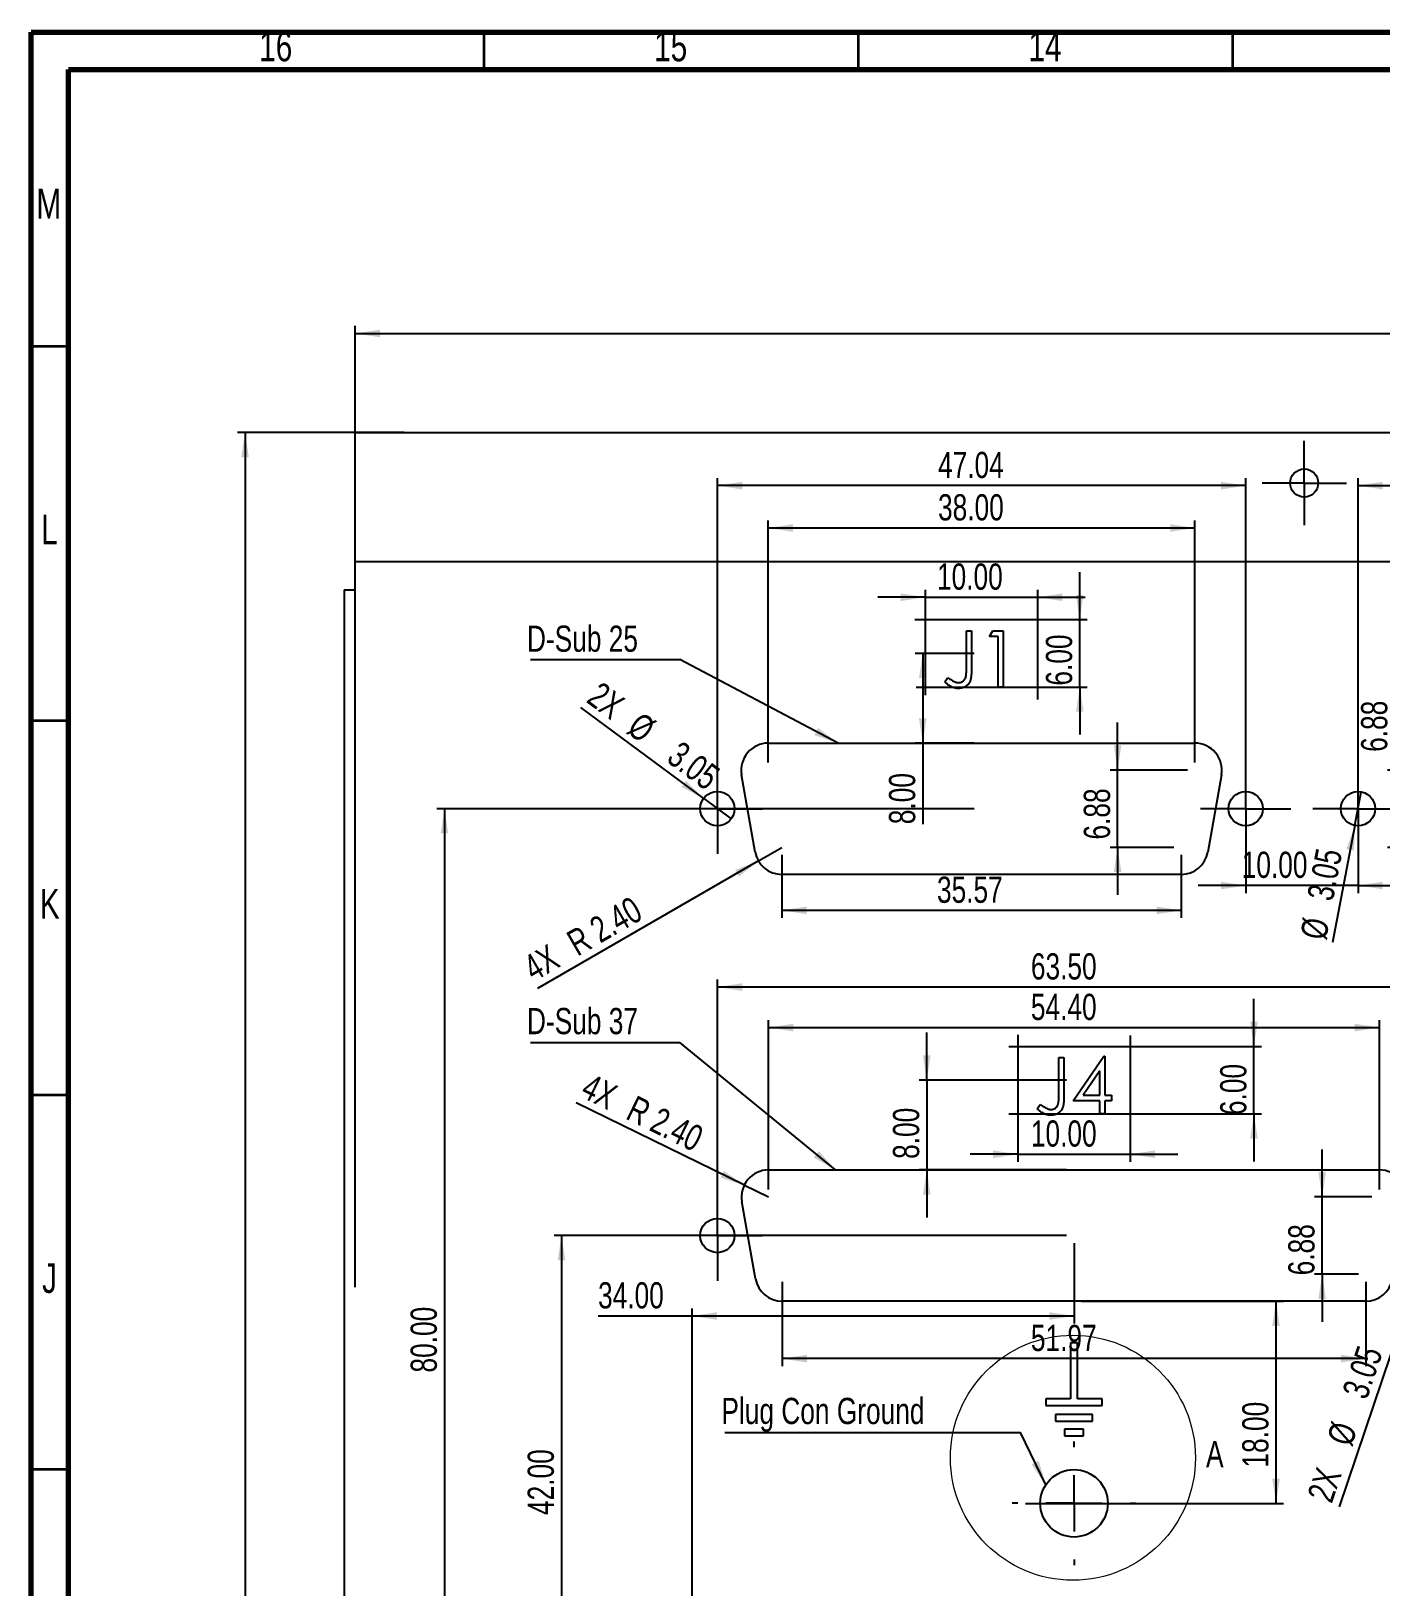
# Model space of a CAD drawing. Header units: millimetres. Extents: x 0 to 836, y 0 to 589.
# Drawn here: x 15 to 195.3, y 381.3 to 589.1 of the extents above; entities that cross this region are included whole.
import ezdxf

# ---------------------------------------------------------------- set-up
doc = ezdxf.new("R2010")
doc.units = ezdxf.units.MM
doc.layers.add('FORMAT', color=7, linetype='Continuous')
doc.styles.add('SLDTEXTSTYLE0', font='TXT', dxfattribs={"width": 0.75})
doc.dimstyles.new('SLDDIMSTYLE0', dxfattribs={"dimtxt": 3.5, "dimasz": 3.302, "dimexe": 0, "dimexo": 0.0625, "dimgap": 0.875, "dimtad": 1, "dimlfac": 0.666667, "dimrnd": 1e-09, "dimzin": 4, "dimdsep": 46, "dimtxsty": 'SLDTEXTSTYLE0', "dimsah": 1, "dimcen": 0.09, "dimadec": 0, "dimazin": 1, "dimtfac": 1, "dimtofl": 0, "dimtmove": 0, "dimatfit": 3, "dimfxl": 1, "dimfrac": 2, "dimtolj": 1, "dimtzin": 12, "dimarcsym": 0})
doc.dimstyles.new('SLDDIMSTYLE1', dxfattribs={"dimtxt": 3.5, "dimasz": 3.302, "dimexe": 0, "dimexo": 0.0625, "dimgap": 0.875, "dimtad": 1, "dimlfac": 0.666667, "dimrnd": 1e-09, "dimzin": 4, "dimdsep": 46, "dimtxsty": 'SLDTEXTSTYLE0', "dimsah": 1, "dimcen": 0.09, "dimadec": 0, "dimazin": 1, "dimtfac": 1, "dimtmove": 0, "dimatfit": 0, "dimfxl": 1, "dimfrac": 2, "dimtolj": 1, "dimtzin": 12, "dimarcsym": 0})
doc.dimstyles.new('SLDDIMSTYLE3', dxfattribs={"dimtxt": 3.5, "dimasz": 3.302, "dimexe": 0, "dimexo": 0.0625, "dimgap": 0.875, "dimtad": 1, "dimlfac": 0.666667, "dimrnd": 1e-09, "dimzin": 4, "dimdsep": 46, "dimtxsty": 'SLDTEXTSTYLE0', "dimsah": 1, "dimcen": 0, "dimadec": 0, "dimazin": 1, "dimtfac": 1, "dimtofl": 0, "dimtmove": 0, "dimatfit": 3, "dimfxl": 1, "dimfrac": 2, "dimtolj": 1, "dimtzin": 12, "dimarcsym": 0})
doc.dimstyles.new('SLDDIMSTYLE4', dxfattribs={"dimtxt": 3.5, "dimasz": 3.302, "dimexe": 0, "dimexo": 0.0625, "dimgap": 0.875, "dimtad": 1, "dimlfac": 0.666667, "dimrnd": 1e-09, "dimzin": 12, "dimdsep": 46, "dimtxsty": 'SLDTEXTSTYLE0', "dimsah": 1, "dimcen": 0.09, "dimadec": 0, "dimazin": 3, "dimtfac": 1, "dimtofl": 0, "dimtmove": 0, "dimatfit": 3, "dimfxl": 1, "dimfrac": 2, "dimtolj": 1, "dimtzin": 12, "dimarcsym": 0})
doc.dimstyles.new('SLDDIMSTYLE5', dxfattribs={"dimtxt": 3.5, "dimasz": 3.302, "dimexe": 0, "dimexo": 0.0625, "dimgap": 0.875, "dimtad": 1, "dimlfac": 0.666667, "dimrnd": 1e-09, "dimzin": 12, "dimdsep": 46, "dimtxsty": 'SLDTEXTSTYLE0', "dimsah": 1, "dimcen": 0.09, "dimadec": 0, "dimazin": 3, "dimtfac": 1, "dimtmove": 0, "dimatfit": 0, "dimfxl": 1, "dimfrac": 2, "dimtolj": 1, "dimtzin": 12, "dimarcsym": 0})
doc.dimstyles.new('SLDDIMSTYLE6', dxfattribs={"dimtxt": 3.5, "dimasz": 3.302, "dimexe": 0, "dimexo": 0.0625, "dimgap": 0.875, "dimtad": 1, "dimlfac": 0.666667, "dimrnd": 1e-09, "dimzin": 12, "dimdsep": 46, "dimtxsty": 'SLDTEXTSTYLE0', "dimblk1": 'NONE', "dimsah": 1, "dimcen": 0, "dimadec": 0, "dimazin": 3, "dimtfac": 1, "dimtmove": 0, "dimatfit": 3, "dimldrblk": 'NONE', "dimfxl": 1, "dimfrac": 2, "dimtolj": 1, "dimtzin": 12, "dimarcsym": 0})
doc.dimstyles.new('SLDDIMSTYLE7', dxfattribs={"dimtxt": 0.18, "dimasz": 3.302, "dimexe": 0, "dimexo": 0.0625, "dimgap": 0, "dimtad": 0, "dimtih": 1, "dimtoh": 1, "dimdec": 0, "dimrnd": 1e-09, "dimzin": 0, "dimdsep": 46, "dimtxsty": 'Standard', "dimsah": 1, "dimcen": 0.09, "dimadec": 0, "dimazin": 0, "dimtfac": 3.302, "dimtdec": 0, "dimtofl": 0, "dimtmove": 0, "dimatfit": 3, "dimfxl": 1, "dimfrac": 2, "dimtolj": 1, "dimtzin": 0, "dimarcsym": 0})

# ---------------------------------------------------------------- blocks, each defined once
blk = doc.blocks.new('_D')
at = {"layer": 'FORMAT'}
for p, q in [((64.82, 535.51), (42.57, 535.51)), ((43.57, 535.51), (43.57, 208.51)), ((63.97, 208.51), (42.57, 208.51))]:
    blk.add_line(p, q, dxfattribs=at)
for points in [[(43.57, 535.51), (43.06, 532.21), (44.08, 532.21)], [(43.57, 208.51), (44.08, 211.82), (43.06, 211.82)]]:
    blk.add_solid(points, dxfattribs=at)
at = {"layer": 'FORMAT', "insert": (39.06, 364.9), "char_height": 3.5, "attachment_point": 1, "rotation": 90, "style": 'SLDTEXTSTYLE0'}
blk.add_mtext('218.00', dxfattribs=at)
blk = doc.blocks.new('_D_1')
at = {"layer": 'FORMAT'}
for p, q in [((58.29, 421.36), (58.29, 549.74)), ((58.29, 548.74), (694.29, 548.74)), ((694.29, 421.36), (694.29, 549.74))]:
    blk.add_line(p, q, dxfattribs=at)
for points in [[(58.29, 548.74), (61.59, 548.23), (61.59, 549.24)], [(694.29, 548.74), (690.99, 549.24), (690.99, 548.23)]]:
    blk.add_solid(points, dxfattribs=at)
at = {"layer": 'FORMAT', "insert": (369.18, 553.25), "char_height": 3.5, "attachment_point": 1, "style": 'SLDTEXTSTYLE0'}
blk.add_mtext('424.00', dxfattribs=at)
blk = doc.blocks.new('_D_29')
at = {"layer": 'FORMAT'}
for p, q in [((113.49, 434.42), (113.49, 457.04)), ((113.49, 456.04), (195.09, 456.04)), ((195.09, 434.42), (195.09, 457.04))]:
    blk.add_line(p, q, dxfattribs=at)
for points in [[(113.49, 456.04), (116.79, 455.53), (116.79, 456.55)], [(195.09, 456.04), (191.79, 456.55), (191.79, 455.53)]]:
    blk.add_solid(points, dxfattribs=at)
at = {"layer": 'FORMAT', "insert": (148.53, 460.55), "char_height": 3.5, "attachment_point": 1, "style": 'SLDTEXTSTYLE0'}
blk.add_mtext('54.40', dxfattribs=at)
blk = doc.blocks.new('_D_30')
at = {"layer": 'FORMAT'}
for p, q in [((115.31, 422.1), (115.31, 410.83)), ((193.27, 422.1), (193.27, 410.83)), ((193.27, 411.83), (115.31, 411.83))]:
    blk.add_line(p, q, dxfattribs=at)
for points in [[(115.31, 411.83), (118.61, 411.32), (118.61, 412.34)], [(193.27, 411.83), (189.97, 412.34), (189.97, 411.32)]]:
    blk.add_solid(points, dxfattribs=at)
at = {"layer": 'FORMAT', "insert": (148.53, 416.34), "char_height": 3.5, "attachment_point": 1, "style": 'SLDTEXTSTYLE0'}
blk.add_mtext('51.97', dxfattribs=at)
blk = doc.blocks.new('_D_31')
at = {"layer": 'FORMAT'}
for p, q in [((187.43, 433.42), (187.43, 439.77)), ((194.09, 433.42), (186.43, 433.42)), ((187.43, 423.1), (187.43, 433.42)), ((192.27, 423.1), (186.43, 423.1)), ((187.43, 423.1), (187.43, 416.75))]:
    blk.add_line(p, q, dxfattribs=at)
for points in [[(187.43, 433.42), (187.93, 436.73), (186.92, 436.73)], [(187.43, 423.1), (186.92, 419.8), (187.93, 419.8)]]:
    blk.add_solid(points, dxfattribs=at)
at = {"layer": 'FORMAT', "insert": (182.91, 422.95), "char_height": 3.5, "attachment_point": 1, "rotation": 90, "style": 'SLDTEXTSTYLE0'}
blk.add_mtext('6.88', dxfattribs=at)
blk = doc.blocks.new('_D_32')
at = {"layer": 'FORMAT'}
for q in [(202.65, 430.43), (189.7, 392.04)]:
    blk.add_line((201.18, 426.1), q, dxfattribs=at)
blk.add_solid([(201.18, 426.1), (199.65, 423.13), (200.61, 422.8)], dxfattribs=at)
at = {"layer": 'FORMAT', "char_height": 3.5, "attachment_point": 1, "rotation": 71.3673, "style": 'SLDTEXTSTYLE0'}
for s, insert in [('3.05', (190.06, 407.33)), ('%%c', (188, 401.07)), ('2X', (185.39, 393.49))]:
    blk.add_mtext(s, dxfattribs=dict(at, insert=insert))
blk = doc.blocks.new('_None')
blk = doc.blocks.new('_D_33')
at = {"layer": 'FORMAT'}
for p, q in [((106.67, 433.29), (106.67, 462.45)), ((201.92, 461.45), (106.67, 461.45)), ((201.92, 433.29), (201.92, 462.45))]:
    blk.add_line(p, q, dxfattribs=at)
for points in [[(106.67, 461.45), (109.97, 460.94), (109.97, 461.96)], [(201.92, 461.45), (198.61, 461.96), (198.61, 460.94)]]:
    blk.add_solid(points, dxfattribs=at)
at = {"layer": 'FORMAT', "insert": (148.53, 465.96), "char_height": 3.5, "attachment_point": 1, "style": 'SLDTEXTSTYLE0'}
blk.add_mtext('63.50', dxfattribs=at)
blk = doc.blocks.new('_D_35')
at = {"layer": 'FORMAT'}
for p, q in [((113.45, 491.42), (113.45, 523.76)), ((170.45, 491.42), (170.45, 523.76)), ((113.45, 522.76), (170.45, 522.76))]:
    blk.add_line(p, q, dxfattribs=at)
for points in [[(113.45, 522.76), (116.75, 522.25), (116.75, 523.26)], [(170.45, 522.76), (167.14, 523.26), (167.14, 522.25)]]:
    blk.add_solid(points, dxfattribs=at)
at = {"layer": 'FORMAT', "insert": (136.13, 527.27), "char_height": 3.5, "attachment_point": 1, "style": 'SLDTEXTSTYLE0'}
blk.add_mtext('38.00', dxfattribs=at)
blk = doc.blocks.new('_D_36')
at = {"layer": 'FORMAT'}
for p, q in [((115.27, 479.1), (115.27, 470.69)), ((168.62, 479.1), (168.62, 470.69)), ((168.62, 471.69), (115.27, 471.69))]:
    blk.add_line(p, q, dxfattribs=at)
for points in [[(115.27, 471.69), (118.57, 471.18), (118.57, 472.2)], [(168.62, 471.69), (165.32, 472.2), (165.32, 471.18)]]:
    blk.add_solid(points, dxfattribs=at)
at = {"layer": 'FORMAT', "insert": (135.99, 476.2), "char_height": 3.5, "attachment_point": 1, "style": 'SLDTEXTSTYLE0'}
blk.add_mtext('35.57', dxfattribs=at)
blk = doc.blocks.new('_D_37')
at = {"layer": 'FORMAT'}
for p, q in [((160.11, 490.42), (160.11, 496.77)), ((169.45, 490.42), (159.11, 490.42)), ((160.11, 480.1), (160.11, 490.42)), ((167.62, 480.1), (159.11, 480.1)), ((160.11, 480.1), (160.11, 473.75))]:
    blk.add_line(p, q, dxfattribs=at)
for points in [[(160.11, 490.42), (160.62, 493.73), (159.61, 493.73)], [(160.11, 480.1), (159.61, 476.8), (160.62, 476.8)]]:
    blk.add_solid(points, dxfattribs=at)
at = {"layer": 'FORMAT', "insert": (155.6, 481.15), "char_height": 3.5, "attachment_point": 1, "rotation": 90, "style": 'SLDTEXTSTYLE0'}
blk.add_mtext('6.88', dxfattribs=at)
blk = doc.blocks.new('_D_38')
at = {"layer": 'FORMAT'}
for p, q in [((106.67, 490.29), (106.67, 529.42)), ((177.23, 528.42), (106.67, 528.42)), ((177.23, 490.29), (177.23, 529.42))]:
    blk.add_line(p, q, dxfattribs=at)
for points in [[(106.67, 528.42), (109.97, 527.91), (109.97, 528.93)], [(177.23, 528.42), (173.92, 528.93), (173.92, 527.91)]]:
    blk.add_solid(points, dxfattribs=at)
at = {"layer": 'FORMAT', "insert": (136.13, 532.93), "char_height": 3.5, "attachment_point": 1, "style": 'SLDTEXTSTYLE0'}
blk.add_mtext('47.04', dxfattribs=at)
blk = doc.blocks.new('_D_39')
at = {"layer": 'FORMAT'}
for p, q in [((154.29, 427.26), (154.29, 416.51)), ((103.29, 366.26), (103.29, 418.51)), ((103.29, 417.51), (90.72, 417.51)), ((154.29, 417.51), (103.29, 417.51))]:
    blk.add_line(p, q, dxfattribs=at)
for points in [[(103.29, 417.51), (106.59, 417.01), (106.59, 418.02)], [(154.29, 417.51), (150.99, 418.02), (150.99, 417.01)]]:
    blk.add_solid(points, dxfattribs=at)
at = {"layer": 'FORMAT', "insert": (90.72, 422.03), "char_height": 3.5, "attachment_point": 1, "style": 'SLDTEXTSTYLE0'}
blk.add_mtext('34.00', dxfattribs=at)
blk = doc.blocks.new('_D_40')
at = {"layer": 'FORMAT'}
for p, q in [((153.29, 428.26), (84.84, 428.26)), ((85.84, 428.26), (85.84, 365.26)), ((102.29, 365.26), (84.84, 365.26))]:
    blk.add_line(p, q, dxfattribs=at)
for points in [[(85.84, 428.26), (85.33, 424.96), (86.34, 424.96)], [(85.84, 365.26), (86.34, 368.57), (85.33, 368.57)]]:
    blk.add_solid(points, dxfattribs=at)
at = {"layer": 'FORMAT', "insert": (81.32, 390.94), "char_height": 3.5, "attachment_point": 1, "rotation": 90, "style": 'SLDTEXTSTYLE0'}
blk.add_mtext('42.00', dxfattribs=at)
blk = doc.blocks.new('_D_41')
at = {"layer": 'FORMAT'}
for p, q in [((140.95, 485.26), (69.21, 485.26)), ((70.21, 485.26), (70.21, 365.26)), ((102.29, 365.26), (69.21, 365.26))]:
    blk.add_line(p, q, dxfattribs=at)
for points in [[(70.21, 485.26), (69.7, 481.96), (70.71, 481.96)], [(70.21, 365.26), (70.71, 368.57), (69.7, 368.57)]]:
    blk.add_solid(points, dxfattribs=at)
at = {"layer": 'FORMAT', "insert": (65.69, 409.97), "char_height": 3.5, "attachment_point": 1, "rotation": 90, "style": 'SLDTEXTSTYLE0'}
blk.add_mtext('80.00', dxfattribs=at)
blk = doc.blocks.new('_D_44')
at = {"layer": 'FORMAT'}
for p, q in [((197.15, 490.42), (197.15, 501.91)), ((198.07, 490.42), (196.15, 490.42)), ((197.15, 480.1), (197.15, 490.42)), ((199.89, 480.1), (196.15, 480.1))]:
    blk.add_line(p, q, dxfattribs=at)
for points in [[(197.15, 490.42), (196.64, 487.12), (197.65, 487.12)], [(197.15, 480.1), (197.65, 483.41), (196.64, 483.41)]]:
    blk.add_solid(points, dxfattribs=at)
at = {"layer": 'FORMAT', "insert": (192.63, 492.86), "char_height": 3.5, "attachment_point": 1, "rotation": 90, "style": 'SLDTEXTSTYLE0'}
blk.add_mtext('6.88', dxfattribs=at)
blk = doc.blocks.new('_D_45')
at = {"layer": 'FORMAT'}
for q in [(192.65, 487.51), (188.83, 467.42)]:
    blk.add_line((191.8, 483.02), q, dxfattribs=at)
blk.add_solid([(191.8, 483.02), (190.68, 479.87), (191.68, 479.68)], dxfattribs=at)
at = {"layer": 'FORMAT', "char_height": 3.5, "attachment_point": 1, "rotation": 79.2309, "style": 'SLDTEXTSTYLE0'}
for s, insert in [('3.05', (185.41, 473.45)), ('%%c', (184.48, 468.25))]:
    blk.add_mtext(s, dxfattribs=dict(at, insert=insert))
blk = doc.blocks.new('_D_46')
at = {"layer": 'FORMAT'}
for p, q in [((192.23, 490.29), (192.23, 529.42)), ((192.23, 528.42), (242.21, 528.42)), ((242.21, 490.29), (242.21, 529.42))]:
    blk.add_line(p, q, dxfattribs=at)
for points in [[(192.23, 528.42), (195.53, 527.91), (195.53, 528.93)], [(242.21, 528.42), (238.9, 528.93), (238.9, 527.91)]]:
    blk.add_solid(points, dxfattribs=at)
at = {"layer": 'FORMAT', "insert": (211.4, 532.93), "char_height": 3.5, "attachment_point": 1, "style": 'SLDTEXTSTYLE0'}
blk.add_mtext('33.32', dxfattribs=at)
blk = doc.blocks.new('_D_47')
at = {"layer": 'FORMAT'}
for p, q in [((177.23, 480.24), (177.23, 474.01)), ((192.23, 480.24), (192.23, 474.01)), ((177.23, 475.01), (170.88, 475.01)), ((192.23, 475.01), (177.23, 475.01)), ((192.23, 475.01), (198.58, 475.01))]:
    blk.add_line(p, q, dxfattribs=at)
for points in [[(177.23, 475.01), (173.92, 475.52), (173.92, 474.51)], [(192.23, 475.01), (195.53, 474.51), (195.53, 475.52)]]:
    blk.add_solid(points, dxfattribs=at)
at = {"layer": 'FORMAT', "insert": (176.69, 479.53), "char_height": 3.5, "attachment_point": 1, "style": 'SLDTEXTSTYLE0'}
blk.add_mtext('10.00', dxfattribs=at)
blk = doc.blocks.new('_D_48')
at = {"layer": 'FORMAT'}
for p, q in [((140.95, 506.02), (133.09, 506.02)), ((134.09, 506.02), (134.09, 494.02)), ((140.95, 494.02), (133.09, 494.02)), ((134.09, 494.02), (134.09, 483.2))]:
    blk.add_line(p, q, dxfattribs=at)
for points in [[(134.09, 506.02), (133.58, 502.72), (134.6, 502.72)], [(134.09, 494.02), (134.6, 497.33), (133.58, 497.33)]]:
    blk.add_solid(points, dxfattribs=at)
at = {"layer": 'FORMAT', "insert": (129.58, 483.2), "char_height": 3.5, "attachment_point": 1, "rotation": 90, "style": 'SLDTEXTSTYLE0'}
blk.add_mtext('8.00', dxfattribs=at)
blk = doc.blocks.new('_D_49')
at = {"layer": 'FORMAT'}
for p, q in [((155.05, 510.52), (155.05, 516.87)), ((133.02, 510.52), (156.05, 510.52)), ((155.05, 501.52), (155.05, 510.52)), ((133.23, 501.52), (156.05, 501.52)), ((155.05, 501.52), (155.05, 495.17))]:
    blk.add_line(p, q, dxfattribs=at)
for points in [[(155.05, 510.52), (155.56, 513.83), (154.55, 513.83)], [(155.05, 501.52), (154.55, 498.22), (155.56, 498.22)]]:
    blk.add_solid(points, dxfattribs=at)
at = {"layer": 'FORMAT', "insert": (150.54, 501.71), "char_height": 3.5, "attachment_point": 1, "rotation": 90, "style": 'SLDTEXTSTYLE0'}
blk.add_mtext('6.00', dxfattribs=at)
blk = doc.blocks.new('_D_50')
at = {"layer": 'FORMAT'}
for p, q in [((134.45, 513.51), (128.1, 513.51)), ((134.45, 500.43), (134.45, 514.51)), ((134.45, 513.51), (149.45, 513.51)), ((149.45, 499.86), (149.45, 514.51)), ((149.45, 513.51), (155.8, 513.51))]:
    blk.add_line(p, q, dxfattribs=at)
for points in [[(134.45, 513.51), (131.14, 514.02), (131.14, 513)], [(149.45, 513.51), (152.75, 513), (152.75, 514.02)]]:
    blk.add_solid(points, dxfattribs=at)
at = {"layer": 'FORMAT', "insert": (135.99, 518.02), "char_height": 3.5, "attachment_point": 1, "style": 'SLDTEXTSTYLE0'}
blk.add_mtext('10.00', dxfattribs=at)
blk = doc.blocks.new('_D_54')
at = {"layer": 'FORMAT'}
for p, q in [((178.32, 453.52), (178.32, 459.87)), ((145.58, 453.52), (179.32, 453.52)), ((178.32, 444.52), (178.32, 453.52)), ((145.58, 444.52), (179.32, 444.52)), ((178.32, 444.52), (178.32, 438.17))]:
    blk.add_line(p, q, dxfattribs=at)
for points in [[(178.32, 453.52), (178.83, 456.83), (177.82, 456.83)], [(178.32, 444.52), (177.82, 441.22), (178.83, 441.22)]]:
    blk.add_solid(points, dxfattribs=at)
at = {"layer": 'FORMAT', "insert": (173.81, 444.35), "char_height": 3.5, "attachment_point": 1, "rotation": 90, "style": 'SLDTEXTSTYLE0'}
blk.add_mtext('6.00', dxfattribs=at)
blk = doc.blocks.new('_D_55')
at = {"layer": 'FORMAT'}
for p, q in [((146.79, 455.09), (146.79, 438.12)), ((161.79, 454.98), (161.79, 438.12)), ((146.79, 439.12), (140.44, 439.12)), ((146.79, 439.12), (161.79, 439.12)), ((161.79, 439.12), (168.14, 439.12))]:
    blk.add_line(p, q, dxfattribs=at)
for points in [[(146.79, 439.12), (143.49, 439.63), (143.49, 438.62)], [(161.79, 439.12), (165.09, 438.62), (165.09, 439.63)]]:
    blk.add_solid(points, dxfattribs=at)
at = {"layer": 'FORMAT', "insert": (148.53, 443.64), "char_height": 3.5, "attachment_point": 1, "style": 'SLDTEXTSTYLE0'}
blk.add_mtext('10.00', dxfattribs=at)
blk = doc.blocks.new('_D_56')
at = {"layer": 'FORMAT'}
for p, q in [((134.63, 449.02), (134.63, 455.37)), ((153.29, 449.02), (133.63, 449.02)), ((134.63, 449.02), (134.63, 437.02)), ((153.29, 437.02), (133.63, 437.02)), ((134.63, 437.02), (134.63, 430.67))]:
    blk.add_line(p, q, dxfattribs=at)
for points in [[(134.63, 449.02), (135.13, 452.33), (134.12, 452.33)], [(134.63, 437.02), (134.12, 433.72), (135.13, 433.72)]]:
    blk.add_solid(points, dxfattribs=at)
at = {"layer": 'FORMAT', "insert": (130.11, 438.5), "char_height": 3.5, "attachment_point": 1, "rotation": 90, "style": 'SLDTEXTSTYLE0'}
blk.add_mtext('8.00', dxfattribs=at)
blk = doc.blocks.new('_D_57')
at = {"layer": 'FORMAT'}
for p, q in [((155.29, 419.5), (182.28, 419.5)), ((181.28, 392.5), (181.28, 419.5)), ((147.79, 392.5), (182.28, 392.5))]:
    blk.add_line(p, q, dxfattribs=at)
for points in [[(181.28, 419.5), (180.77, 416.2), (181.78, 416.2)], [(181.28, 392.5), (181.78, 395.81), (180.77, 395.81)]]:
    blk.add_solid(points, dxfattribs=at)
at = {"layer": 'FORMAT', "insert": (176.76, 397.28), "char_height": 3.5, "attachment_point": 1, "rotation": 90, "style": 'SLDTEXTSTYLE0'}
blk.add_mtext('18.00', dxfattribs=at)
blk = doc.blocks.new('_D_80')
at = {"layer": 'FORMAT'}
for q in [(87.78, 445.99), (113.49, 433.42)]:
    blk.add_line((110.26, 435), q, dxfattribs=at)
blk.add_solid([(110.26, 435), (107.51, 436.91), (107.07, 436)], dxfattribs=at)
at = {"layer": 'FORMAT', "char_height": 3.5, "attachment_point": 1, "rotation": 333.9474, "style": 'SLDTEXTSTYLE0'}
for s, insert in [('4X', (89.75, 450.02)), ('R 2.40', (95.79, 447.07))]:
    blk.add_mtext(s, dxfattribs=dict(at, insert=insert))
blk = doc.blocks.new('_D_82')
at = {"layer": 'FORMAT'}
for q in [(88.42, 498.79), (108.5, 483.9)]:
    blk.add_line((104.83, 486.63), q, dxfattribs=at)
blk.add_solid([(104.83, 486.63), (102.48, 489), (101.87, 488.19)], dxfattribs=at)
at = {"layer": 'FORMAT', "char_height": 3.5, "attachment_point": 1, "rotation": 323.4336, "style": 'SLDTEXTSTYLE0'}
for s, insert in [('2X', (91.1, 502.4)), ('%%c', (96.47, 498.35)), ('3.05', (101.79, 494.47))]:
    blk.add_mtext(s, dxfattribs=dict(at, insert=insert))
blk = doc.blocks.new('_D_83')
at = {"layer": 'FORMAT'}
for q in [(115.27, 480.1), (82.64, 461.27)]:
    blk.add_line((112.15, 478.3), q, dxfattribs=at)
blk.add_solid([(112.15, 478.3), (109.04, 477.09), (109.54, 476.21)], dxfattribs=at)
at = {"layer": 'FORMAT', "char_height": 3.5, "attachment_point": 1, "rotation": 30, "style": 'SLDTEXTSTYLE0'}
for s, insert in [('R 2.40', (86.22, 468.52)), ('4X', (80.39, 465.16))]:
    blk.add_mtext(s, dxfattribs=dict(at, insert=insert))
blk = doc.blocks.new('SW_NOTE_0_3')
at = {"layer": 'FORMAT', "color": 0}
blk.add_line((-19.95, 0), (0, 0), dxfattribs=at)
at = {"layer": 'FORMAT', "color": 0, "insert": (-20.44, 4.53), "char_height": 3.5, "attachment_point": 1, "style": 'SLDTEXTSTYLE0'}
blk.add_mtext('D-Sub 25', dxfattribs=at)
blk = doc.blocks.new('SW_NOTE_0_4')
at = {"layer": 'FORMAT', "color": 0}
blk.add_line((-19.95, 0), (0, 0), dxfattribs=at)
at = {"layer": 'FORMAT', "color": 0, "insert": (-20.44, 4.6), "char_height": 3.5, "attachment_point": 1, "style": 'SLDTEXTSTYLE0'}
blk.add_mtext('D-Sub 37', dxfattribs=at)
blk = doc.blocks.new('SW_NOTE_0_6')
at = {"layer": 'FORMAT', "color": 0}
blk.add_line((-39.49, 0), (0, 0), dxfattribs=at)
at = {"layer": 'FORMAT', "color": 0, "insert": (-39.93, 4.63), "char_height": 3.5, "attachment_point": 1, "style": 'SLDTEXTSTYLE0'}
blk.add_mtext('Plug Con Ground', dxfattribs=at)
blk = doc.blocks.new('SW_CENTERMARKSYMBOL_2')
at = {"layer": 'FORMAT', "color": 0}
for p, q in [((0, 3.75), (0, 5.625)), ((0, 0), (0, 3.75)), ((-3.75, 0), (-5.625, 0)), ((0, 0), (-3.75, 0)), ((0, 0), (0, -3.75)), ((0, 0), (3.75, 0)), ((3.75, 0), (5.625, 0)), ((0, -3.75), (0, -5.625))]:
    blk.add_line(p, q, dxfattribs=at)
blk = doc.blocks.new('SW_CENTERMARKSYMBOL_13')
at = {"layer": 'FORMAT', "color": 0}
for p, q in [((0, 3.75), (0, 6.0375)), ((0, 0), (0, 3.75)), ((-3.75, 0), (-6.0375, 0)), ((0, 0), (-3.75, 0)), ((0, 0), (0, -3.75)), ((0, 0), (3.75, 0)), ((3.75, 0), (6.0375, 0)), ((0, -3.75), (0, -6.0375))]:
    blk.add_line(p, q, dxfattribs=at)
blk = doc.blocks.new('SW_CENTERMARKSYMBOL_14')
at = {"layer": 'FORMAT', "color": 0}
for p, q in [((0, 3.75), (0, 6.0375)), ((0, 0), (0, 3.75)), ((-3.75, 0), (-6.0375, 0)), ((0, 0), (-3.75, 0)), ((0, 0), (0, -3.75)), ((0, 0), (3.75, 0)), ((3.75, 0), (6.0375, 0)), ((0, -3.75), (0, -6.0375))]:
    blk.add_line(p, q, dxfattribs=at)
blk = doc.blocks.new('SW_CENTERMARKSYMBOL_16')
at = {"layer": 'FORMAT', "color": 0}
for p, q in [((0, 3.75), (0, 6.0375)), ((0, 0), (0, 3.75)), ((-3.75, 0), (-6.0375, 0)), ((0, 0), (-3.75, 0)), ((0, 0), (0, -3.75)), ((0, 0), (3.75, 0)), ((3.75, 0), (6.0375, 0)), ((0, -3.75), (0, -6.0375))]:
    blk.add_line(p, q, dxfattribs=at)
blk = doc.blocks.new('SW_CENTERMARKSYMBOL_19')
at = {"layer": 'FORMAT', "color": 0}
for p, q in [((0, 3.75), (0, 6.0375)), ((0, 0), (0, 3.75)), ((-3.75, 0), (-6.0375, 0)), ((0, 0), (-3.75, 0)), ((0, 0), (0, -3.75)), ((0, 0), (3.75, 0)), ((3.75, 0), (6.0375, 0)), ((0, -3.75), (0, -6.0375))]:
    blk.add_line(p, q, dxfattribs=at)
blk = doc.blocks.new('SW_CENTERMARKSYMBOL_22')
at = {"layer": 'FORMAT', "color": 0}
for p, q in [((0, 7.5), (0, 8.25)), ((0, 0), (0, 3.75)), ((-7.5, 0), (-8.25, 0)), ((0, 0), (-3.75, 0)), ((0, 0), (0, -3.75)), ((0, 0), (3.75, 0)), ((7.5, 0), (8.25, 0)), ((0, -7.5), (0, -8.25))]:
    blk.add_line(p, q, dxfattribs=at)

msp = doc.modelspace()

# ---------------------------------------------------------------- linework, layer by layer
at = {"color": 7, "linetype": 'Continuous', "lineweight": 70}
for p, q in [((15, 5), (15, 589)), ((15, 589), (836, 589)), ((20, 10), (20, 584)), ((20, 584), (831, 584))]:
    msp.add_line(p, q, dxfattribs=at)
at = {"color": 7, "linetype": 'Continuous', "lineweight": 35}
for p, q in [((75.5, 584), (75.5, 589)), ((125.5, 584), (125.5, 589)), ((175.5, 584), (175.5, 589)), ((20, 547), (15, 547)), ((20, 497), (15, 497)), ((20, 447), (15, 447)), ((20, 397), (15, 397))]:
    msp.add_line(p, q, dxfattribs=at)
at = {"color": 7, "linetype": 'Continuous', "lineweight": 25}
for p, q in [((58.29008, 535.51361), (694.29008, 535.51361)), ((58.29008, 518.26361), (58.29008, 535.51361)), ((58.29008, 514.51361), (58.29008, 518.26361)), ((58.29008, 518.26361), (694.29008, 518.26361)), ((56.79008, 514.51361), (56.79008, 229.51361)), ((56.79008, 514.51361), (58.29008, 514.51361)), ((139.92585, 509.02361), (140.59893, 509.02361)), ((139.92585, 504.03413), (139.92585, 509.02361)), ((140.59893, 509.02361), (140.59893, 503.95901)), ((143.00278, 508.25438), (143.44298, 509.02361)), ((144.15662, 508.25438), (143.00278, 508.25438)), ((143.44298, 509.02361), (144.8297, 509.02361)), ((144.15662, 501.52361), (144.15662, 508.25438)), ((144.8297, 509.02361), (144.8297, 501.52361)), ((137.04124, 502.19669), (137.43787, 502.77361)), ((144.8297, 501.52361), (144.15662, 501.52361)), ((113.44508, 494.02361), (170.44508, 494.02361)), ((111.72244, 479.47754), (109.89994, 489.79754)), ((173.99023, 489.79754), (172.16773, 479.47754)), ((168.62258, 476.50361), (115.26758, 476.50361)), ((152.27085, 452.02361), (152.94393, 452.02361)), ((152.27085, 447.03413), (152.27085, 452.02361)), ((152.94393, 452.02361), (152.94393, 446.95901)), ((154.19393, 446.25438), (158.28798, 452.21592)), ((158.28798, 452.21592), (158.4247, 452.21592)), ((158.4247, 452.21592), (158.4247, 447.02361)), ((157.75162, 450.28082), (155.51605, 447.02361)), ((157.75162, 447.02361), (157.75162, 450.28082)), ((155.51605, 447.02361), (157.75162, 447.02361)), ((158.4247, 447.02361), (159.29008, 447.02361)), ((159.29008, 447.02361), (159.29008, 446.25438)), ((149.38624, 445.19669), (149.78287, 445.77361)), ((157.75162, 446.25438), (154.19393, 446.25438)), ((157.75162, 444.52361), (157.75162, 446.25438)), ((158.4247, 446.25438), (158.4247, 444.52361)), ((159.29008, 446.25438), (158.4247, 446.25438)), ((158.4247, 444.52361), (157.75162, 444.52361)), ((113.49008, 437.02361), (195.09008, 437.02361)), ((111.76744, 422.47754), (109.94494, 432.79754)), ((193.26758, 419.50361), (115.31258, 419.50361)), ((154.74008, 413.95361), (153.84008, 413.95361)), ((153.84008, 413.95361), (153.84008, 406.45361)), ((154.74008, 406.45361), (154.74008, 413.95361)), ((153.84008, 406.45361), (150.54008, 406.45361)), ((150.54008, 406.45361), (150.54008, 405.55361)), ((150.54008, 405.55361), (158.04008, 405.55361)), ((158.04008, 406.45361), (154.74008, 406.45361)), ((158.04008, 405.55361), (158.04008, 406.45361)), ((156.76508, 404.35361), (151.81508, 404.35361)), ((151.81508, 404.35361), (151.81508, 403.45361)), ((151.81508, 403.45361), (156.76508, 403.45361)), ((156.76508, 403.45361), (156.76508, 404.35361)), ((155.54258, 402.40361), (153.03758, 402.40361)), ((153.03758, 402.40361), (153.03758, 401.50361)), ((153.03758, 401.50361), (155.54258, 401.50361)), ((155.54258, 401.50361), (155.54258, 402.40361))]:
    msp.add_line(p, q, dxfattribs=at)
for centre, radius in [((185.04008, 528.76361), 1.875), ((106.66508, 485.26361), 2.2875), ((177.22508, 485.26361), 2.2875), ((192.22508, 485.26361), 2.2875), ((106.66508, 428.26361), 2.2875), ((154.29008, 392.50361), 4.5)]:
    msp.add_circle(centre, radius, dxfattribs=at)
at = {"color": 7, "linetype": 'Continuous', "lineweight": 18}
msp.add_circle((154.14645, 398.58965), 16.36219, dxfattribs=at)
at = {"color": 7, "linetype": 'Continuous', "lineweight": 25}
for centre, start, end in [((113.44508, 490.42361), 90, 190.0151058), ((170.44508, 490.42361), 349.9848942, 90), ((115.26758, 480.10361), 190.0151058, 270), ((168.62258, 480.10361), 270, 349.9848942), ((113.49008, 433.42361), 90, 190.0151058), ((195.09008, 433.42361), 349.9848942, 90), ((115.31258, 423.10361), 190.0151058, 270), ((193.26758, 423.10361), 270, 349.9848942)]:
    msp.add_arc(centre, 3.6, start, end, dxfattribs=at)
for points, knots in [([(140.59893, 503.95901), (140.59826, 503.86535), (140.59697, 503.68552), (140.58986, 503.42651), (140.57672, 503.19), (140.55757, 502.97546), (140.53203, 502.78356), (140.5028, 502.61282), (140.46742, 502.46467), (140.41413, 502.29831), (140.32676, 502.11585), (140.19526, 501.91881), (140.0319, 501.74645), (139.84268, 501.59677), (139.62595, 501.4775), (139.38617, 501.39188), (139.12481, 501.33966), (138.94353, 501.33414), (138.85013, 501.3313)], [0, 0, 0, 0, 0.077360684, 0.148541953, 0.214007737, 0.272994503, 0.326409196, 0.373880401, 0.416019938, 0.45212552, 0.518001711, 0.58236693, 0.647043782, 0.713330421, 0.78091197, 0.850394959, 0.922922974, 1, 1, 1, 1]), ([(138.88769, 502.10053), (138.93951, 502.10272), (139.04194, 502.10706), (139.19079, 502.1453), (139.3332, 502.20369), (139.46407, 502.28917), (139.58468, 502.39081), (139.6842, 502.51371), (139.76716, 502.64992), (139.81709, 502.77886), (139.8489, 502.89646), (139.86909, 503.00453), (139.88675, 503.13087), (139.90214, 503.27564), (139.91115, 503.43913), (139.92125, 503.62086), (139.92491, 503.82127), (139.92553, 503.96101), (139.92585, 504.03413)], [0, 0, 0, 0, 0.062326366, 0.123196245, 0.18403622, 0.246964085, 0.310699396, 0.373267637, 0.43658758, 0.502124791, 0.539004722, 0.583255376, 0.634446515, 0.692676046, 0.758570486, 0.831658675, 0.911917102, 1, 1, 1, 1]), ([(138.85013, 501.3313), (138.77736, 501.33362), (138.63095, 501.33828), (138.41304, 501.37625), (138.19575, 501.43479), (137.97793, 501.52051), (137.75526, 501.63709), (137.52475, 501.78963), (137.28341, 501.97784), (137.12445, 502.12149), (137.04124, 502.19669)], [0, 0, 0, 0, 0.106070902, 0.21342168, 0.321685488, 0.433857939, 0.554081283, 0.687587044, 0.83646585, 1, 1, 1, 1]), ([(137.43787, 502.77361), (137.52938, 502.71051), (137.70215, 502.59136), (137.95609, 502.43809), (138.18109, 502.30668), (138.32826, 502.23971), (138.39641, 502.20871)], [0, 0, 0, 0, 0.299184288, 0.564898946, 0.798547869, 1, 1, 1, 1]), ([(138.39641, 502.20871), (138.43773, 502.19251), (138.51877, 502.16074), (138.64269, 502.12528), (138.76589, 502.1059), (138.84757, 502.1023), (138.88769, 502.10053)], [0, 0, 0, 0, 0.262951626, 0.515706692, 0.762109227, 1, 1, 1, 1]), ([(152.94393, 446.95901), (152.94326, 446.86535), (152.94197, 446.68552), (152.93486, 446.42651), (152.92172, 446.19), (152.90257, 445.97546), (152.87703, 445.78356), (152.8478, 445.61282), (152.81242, 445.46467), (152.75913, 445.29831), (152.67176, 445.11585), (152.54026, 444.91881), (152.3769, 444.74645), (152.18768, 444.59677), (151.97095, 444.4775), (151.73117, 444.39188), (151.46981, 444.33966), (151.28853, 444.33414), (151.19513, 444.3313)], [0, 0, 0, 0, 0.077360684, 0.148541953, 0.214007737, 0.272994503, 0.326409196, 0.373880401, 0.416019938, 0.45212552, 0.518001711, 0.58236693, 0.647043782, 0.713330421, 0.78091197, 0.850394959, 0.922922974, 1, 1, 1, 1]), ([(151.23269, 445.10053), (151.28451, 445.10272), (151.38694, 445.10706), (151.53579, 445.1453), (151.6782, 445.20369), (151.80907, 445.28917), (151.92968, 445.39081), (152.0292, 445.51371), (152.11216, 445.64992), (152.16209, 445.77886), (152.1939, 445.89646), (152.21409, 446.00453), (152.23175, 446.13087), (152.24714, 446.27564), (152.25615, 446.43913), (152.26625, 446.62086), (152.26991, 446.82127), (152.27053, 446.96101), (152.27085, 447.03413)], [0, 0, 0, 0, 0.062326366, 0.123196245, 0.18403622, 0.246964085, 0.310699396, 0.373267637, 0.43658758, 0.502124791, 0.539004722, 0.583255376, 0.634446515, 0.692676046, 0.758570486, 0.831658675, 0.911917102, 1, 1, 1, 1]), ([(151.19513, 444.3313), (151.12236, 444.33362), (150.97595, 444.33828), (150.75804, 444.37625), (150.54075, 444.43479), (150.32293, 444.52051), (150.10026, 444.63709), (149.86975, 444.78963), (149.62841, 444.97784), (149.46945, 445.12149), (149.38624, 445.19669)], [0, 0, 0, 0, 0.106070902, 0.21342168, 0.321685488, 0.433857939, 0.554081283, 0.687587044, 0.83646585, 1, 1, 1, 1]), ([(149.78287, 445.77361), (149.87438, 445.71051), (150.04715, 445.59136), (150.30109, 445.43809), (150.52609, 445.30668), (150.67326, 445.23971), (150.74141, 445.20871)], [0, 0, 0, 0, 0.299184288, 0.564898946, 0.798547869, 1, 1, 1, 1]), ([(150.74141, 445.20871), (150.78273, 445.19251), (150.86377, 445.16074), (150.98769, 445.12528), (151.11089, 445.1059), (151.19257, 445.1023), (151.23269, 445.10053)], [0, 0, 0, 0, 0.262951626, 0.515706692, 0.762109227, 1, 1, 1, 1])]:
    msp.add_open_spline(points, degree=3, knots=knots, dxfattribs=at)

# ---------------------------------------------------------------- block references
at = {"layer": 'FORMAT'}
for name, p in [('SW_CENTERMARKSYMBOL_2', (185.04008, 528.76361)), ('SW_NOTE_0_3', (101.66587, 505.1982)), ('SW_CENTERMARKSYMBOL_14', (106.66508, 485.26361)), ('SW_CENTERMARKSYMBOL_13', (177.22508, 485.26361)), ('SW_CENTERMARKSYMBOL_19', (192.22508, 485.26361)), ('SW_NOTE_0_4', (101.66587, 454.05774)), ('SW_CENTERMARKSYMBOL_16', (106.66508, 428.26361)), ('SW_NOTE_0_6', (147.12818, 401.9569)), ('SW_CENTERMARKSYMBOL_22', (154.29008, 392.50361))]:
    msp.add_blockref(name, p, dxfattribs=at)

# ---------------------------------------------------------------- texts
at = {"color": 7, "linetype": 'Continuous', "lineweight": 0, "char_height": 3.96875, "attachment_point": 2, "style": 'SLDTEXTSTYLE0'}
for s, insert in [('16', (47.67007, 589.06015)), ('15', (100.42007, 589.06015)), ('14', (150.42007, 589.06015)), ('M', (17.36174, 568.06015)), ('L', (17.45452, 524.56015)), ('K', (17.48852, 474.56015)), ('J', (17.46509, 424.56015))]:
    msp.add_mtext(s, dxfattribs=dict(at, insert=insert))
at = {"color": 7, "linetype": 'Continuous', "lineweight": 18, "insert": (171.92332, 400.828), "char_height": 3.5, "attachment_point": 1, "style": 'SLDTEXTSTYLE0'}
msp.add_mtext('A', dxfattribs=at)

# ---------------------------------------------------------------- dimensions: what is measured, and where the dimension line sits
at = {"layer": 'FORMAT'}
for base, p1, p2, dimstyle, picture, middle in [((694.29008, 551.51361), (58.29008, 208.51361), (694.29008, 208.51361), 'SLDDIMSTYLE0', '_D_1', (376.29008, 551.51361)), ((106.66508, 531.20036), (177.22508, 485.26361), (106.66508, 485.26361), 'SLDDIMSTYLE4', '_D_38', (141.94508, 531.20036)), ((242.20508, 531.20036), (192.22508, 485.26361), (242.20508, 485.26361), 'SLDDIMSTYLE4', '_D_46', (217.21508, 531.20036)), ((170.44508, 525.53351), (113.44508, 490.42361), (170.44508, 490.42361), 'SLDDIMSTYLE0', '_D_35', (141.94508, 525.53351)), ((149.44508, 516.28895), (134.44508, 510.52361), (149.44508, 510.52361), 'SLDDIMSTYLE1', '_D_50', (141.80653, 516.28895)), ((177.22508, 477.79309), (192.22508, 485.26361), (177.22508, 485.26361), 'SLDDIMSTYLE1', '_D_47', (182.51208, 477.79309)), ((115.26758, 474.46904), (168.62258, 480.10361), (115.26758, 480.10361), 'SLDDIMSTYLE4', '_D_36', (141.80653, 474.46904)), ((106.66508, 464.23068), (201.91508, 428.26361), (106.66508, 428.26361), 'SLDDIMSTYLE0', '_D_33', (154.3456, 464.23068)), ((195.09008, 458.81791), (113.49008, 433.42361), (195.09008, 433.42361), 'SLDDIMSTYLE0', '_D_29', (154.3456, 458.81791)), ((161.79008, 441.90154), (146.79008, 453.52361), (161.79008, 453.52361), 'SLDDIMSTYLE1', '_D_55', (154.3456, 441.90154)), ((103.29008, 420.29206), (154.29008, 428.26361), (103.29008, 365.26361), 'SLDDIMSTYLE0', '_D_39', (96.53866, 420.29206)), ((115.31258, 414.60807), (193.26758, 423.10361), (115.31258, 423.10361), 'SLDDIMSTYLE4', '_D_30', (154.3456, 414.60807))]:
    dim = msp.add_linear_dim(base=base, p1=p1, p2=p2, dimstyle=dimstyle, dxfattribs=at)
    dim.commit()
    dim.dimension.update_dxf_attribs({"geometry": picture, "text_midpoint": middle, "dimtype": 160})
for base, p1, p2, dimstyle, picture, middle in [((40.79008, 208.51361), (58.29008, 535.51361), (58.29008, 208.51361), 'SLDDIMSTYLE0', '_D', (40.79008, 372.01361)), ((152.27668, 510.52361), (134.44508, 501.52361), (134.44508, 510.52361), 'SLDDIMSTYLE1', '_D_49', (152.27668, 506.23903)), ((131.30925, 494.02361), (141.94508, 506.02361), (141.94508, 494.02361), 'SLDDIMSTYLE0', '_D_48', (131.30925, 487.72824)), ((194.36736, 490.42361), (200.88758, 480.10361), (199.06508, 490.42361), 'SLDDIMSTYLE4', '_D_44', (194.36736, 497.38717)), ((157.33661, 490.42361), (168.62258, 480.10361), (170.44508, 490.42361), 'SLDDIMSTYLE5', '_D_37', (157.33661, 485.67859)), ((67.42728, 365.26361), (141.94508, 485.26361), (103.29008, 365.26361), 'SLDDIMSTYLE0', '_D_41', (67.42728, 415.78778)), ((175.54521, 453.52361), (146.79008, 444.52361), (146.79008, 453.52361), 'SLDDIMSTYLE1', '_D_54', (175.54521, 448.87685)), ((131.84792, 437.02361), (154.29008, 449.02361), (154.29008, 437.02361), 'SLDDIMSTYLE1', '_D_56', (131.84792, 443.02361)), ((184.64698, 433.42361), (193.26758, 423.10361), (195.09008, 433.42361), 'SLDDIMSTYLE5', '_D_31', (184.64698, 427.47349)), ((83.05799, 365.26361), (154.29008, 428.26361), (103.29008, 365.26361), 'SLDDIMSTYLE0', '_D_40', (83.05799, 396.76361)), ((178.49724, 419.50361), (154.29008, 392.50361), (154.29008, 419.50361), 'SLDDIMSTYLE0', '_D_57', (178.49724, 403.09971))]:
    dim = msp.add_linear_dim(base=base, p1=p1, p2=p2, angle=90, dimstyle=dimstyle, dxfattribs=at)
    dim.commit()
    dim.dimension.update_dxf_attribs({"geometry": picture, "text_midpoint": middle, "dimtype": 160})
for p1, p2, text, picture, middle in [((108.50233, 483.90082), (104.82784, 486.6264), '2X %%c <>', '_D_82', (97.14109, 492.32811)), ((202.64594, 430.43121), (201.18423, 426.09601), '2X  %%c <>', '_D_32', (193.43053, 403.09972))]:
    dim = msp.add_diameter_dim_2p(p1=p1, p2=p2, text=text, dimstyle='SLDDIMSTYLE6', dxfattribs=at)
    dim.commit()
    dim.dimension.update_dxf_attribs({"geometry": picture, "text_midpoint": middle, "dimtype": 163})
dim = msp.add_diameter_dim_2p(p1=(192.65251, 487.51082), p2=(191.79766, 483.0164), dimstyle='SLDDIMSTYLE6', dxfattribs=at)
dim.commit()
dim.dimension.update_dxf_attribs({"geometry": '_D_45', "text_midpoint": (190.10879, 474.13698), "dimtype": 163})
for center, mpoint, picture, middle in [((115.26758, 480.10361), (112.14989, 478.30361), '_D_83', (91.14109, 466.17417)), ((113.49008, 433.42361), (110.25588, 435.00472), '_D_80', (96.53867, 441.71066))]:
    dim = msp.add_radius_dim(center=center, mpoint=mpoint, text='4X R <>', dimstyle='SLDDIMSTYLE3', dxfattribs=at)
    dim.commit()
    dim.dimension.update_dxf_attribs({"geometry": picture, "text_midpoint": middle, "dimtype": 164})

# ---------------------------------------------------------------- leaders
for points in [[(122.77889, 494.02361), (101.66587, 505.1982)], [(122.4204, 437.02361), (101.66587, 454.05774)], [(150.53694, 394.98634), (147.12818, 401.9569)]]:
    msp.add_leader(points, dimstyle='SLDDIMSTYLE7', dxfattribs=at)

doc.saveas('drawing.dxf')
